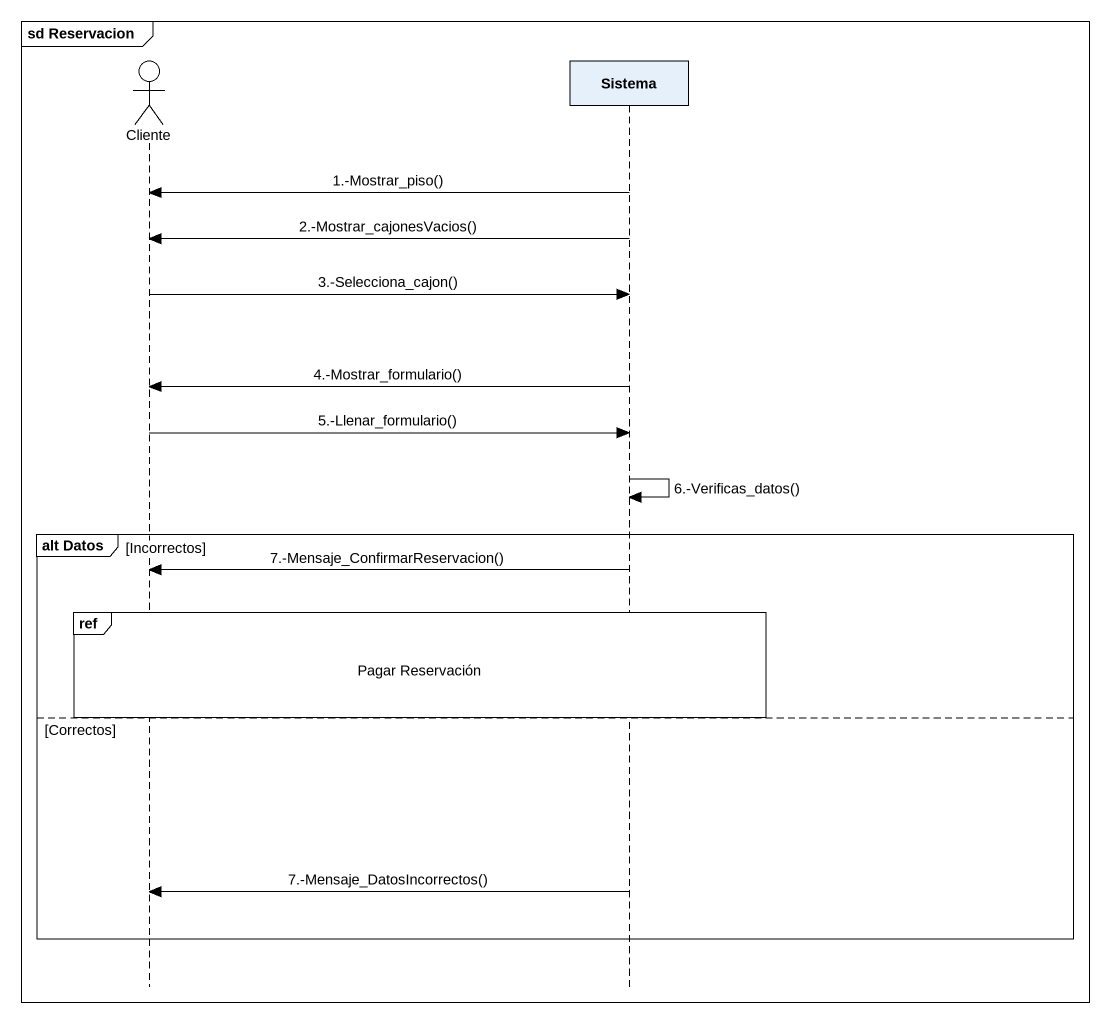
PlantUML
@startuml
mainframe sd Reservacion
hide footbox
actor Cliente
participant Sistema

Sistema -> Cliente : 1.-Mostrar_piso()
Sistema -> Cliente : 2.-Mostrar_cajonesVacios()
Cliente -> Sistema : 3.-Selecciona_cajon()
Sistema -> Cliente : 4.-Mostrar_formulario()
Cliente -> Sistema : 5.-Llenar_formulario()
Sistema -> Sistema : 6.-Verificas_datos()
group alt Datos [Incorrectos]
  Sistema -> Cliente : 7.-Mensaje_ConfirmarReservacion()
  ref over Cliente, Sistema : Pagar Reservación
else Correctos
  Sistema -> Cliente : 7.-Mensaje_DatosIncorrectos()
end
@enduml
